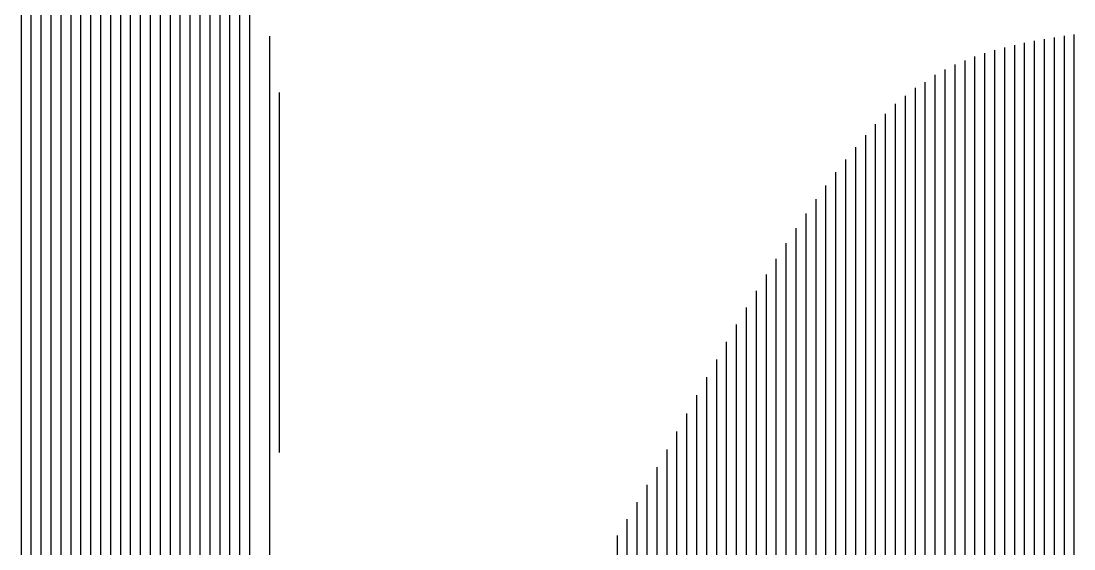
# Model space of a CAD drawing. Header units: millimetres. Extents: x -106 to 66, y -32 to 42.
# Drawn here: x -84.2 to -63, y -10.98 to -0.35 of the extents above; entities that cross this region are included whole.
import ezdxf

# ---------------------------------------------------------------- set-up
doc = ezdxf.new("R2010")
doc.units = ezdxf.units.MM
doc.layers.add('默认', color=18, linetype='Continuous', true_color=0x000000)

msp = doc.modelspace()

# ---------------------------------------------------------------- linework, layer by layer
at = {"layer": '默认'}
for points in [[(-84.2, 42.394), (-84.2, -32.2)], [(-84, 42.394), (-84, -32.2)], [(-83.8, 42.394), (-83.8, -32.2)], [(-83.6, 42.394), (-83.6, -32.2)], [(-83.4, 42.394), (-83.4, -32.2)], [(-83.2, 42.394), (-83.2, -32.2)], [(-83, 42.394), (-83, -32.2)], [(-82.8, 42.394), (-82.8, -32.2)], [(-82.6, 42.394), (-82.6, -32.2)], [(-82.4, 42.394), (-82.4, -32.2)], [(-82.2, 42.394), (-82.2, -32.2)], [(-82, 42.394), (-82, -32.2)], [(-81.8, 42.394), (-81.8, -32.2)], [(-81.6, 13.43), (-81.6, -32.2)], [(-81.4, 12.302), (-81.4, -32.2)], [(-81.2, 11.409), (-81.2, -32.2)], [(-81, 10.57), (-81, -32.2)], [(-80.8, 9.734), (-80.8, -32.2)], [(-80.6, 8.88), (-80.6, -32.2)], [(-80.4, 7.986), (-80.4, -32.2)], [(-80.2, 7.021), (-80.2, -32.2)], [(-80, 5.922), (-80, -32.2)], [(-79.8, 4.424), (-79.8, -32.2)], [(-79.6, 2.213), (-79.6, -32.2)], [(-63, -0.616), (-63, -32.2)], [(-79.2, -0.649), (-79.2, -11.112)], [(-64.2, -0.828), (-64.2, -32.2)], [(-64, -0.784), (-64, -32.2)], [(-63.8, -0.745), (-63.8, -32.2)], [(-63.6, -0.709), (-63.6, -32.2)], [(-63.4, -0.675), (-63.4, -32.2)], [(-63.2, -0.645), (-63.2, -32.2)], [(-64.8, -0.993), (-64.8, -32.2)], [(-64.6, -0.932), (-64.6, -32.2)], [(-64.4, -0.877), (-64.4, -32.2)], [(-65.4, -1.223), (-65.4, -32.2)], [(-65.2, -1.138), (-65.2, -32.2)], [(-65, -1.061), (-65, -32.2)], [(-65.8, -1.431), (-65.8, -32.2)], [(-65.6, -1.32), (-65.6, -32.2)], [(-66.2, -1.692), (-66.2, -32.2)], [(-66, -1.579), (-66, -32.2)], [(-79, -1.785), (-79, -9.04)], [(-66.4, -1.851), (-66.4, -32.2)], [(-66.6, -2.015), (-66.6, -32.2)], [(-66.8, -2.213), (-66.8, -32.2)], [(-67, -2.423), (-67, -32.2)], [(-67.2, -2.646), (-67.2, -32.2)], [(-67.4, -2.885), (-67.4, -32.2)], [(-67.6, -3.132), (-67.6, -32.2)], [(-67.8, -3.39), (-67.8, -32.2)], [(-68, -3.658), (-68, -32.2)], [(-68.2, -3.936), (-68.2, -32.2)], [(-68.4, -4.223), (-68.4, -32.2)], [(-68.6, -4.518), (-68.6, -32.2)], [(-84.2, -4.786), (-84.2, -32.2)], [(-68.8, -4.822), (-68.8, -32.2)], [(-69, -5.135), (-69, -32.2)], [(-69.2, -5.455), (-69.2, -32.2)], [(-84, -5.858), (-84, -32.2)], [(-69.4, -5.784), (-69.4, -32.2)], [(-69.6, -6.12), (-69.6, -32.2)], [(-63, -6.142), (-63, -32.2)], [(-63.2, -6.327), (-63.2, -32.2)], [(-69.8, -6.461), (-69.8, -32.2)], [(-63.4, -6.521), (-63.4, -32.2)], [(-63.6, -6.724), (-63.6, -32.2)], [(-70, -6.81), (-70, -32.2)], [(-63.8, -6.937), (-63.8, -32.2)], [(-70.2, -7.165), (-70.2, -32.2)], [(-64, -7.16), (-64, -32.2)], [(-83.8, -7.263), (-83.8, -32.2)], [(-64.2, -7.393), (-64.2, -32.2)], [(-70.4, -7.524), (-70.4, -32.2)], [(-64.4, -7.635), (-64.4, -32.2)], [(-70.6, -7.886), (-70.6, -32.2)], [(-64.6, -7.887), (-64.6, -32.2)], [(-70.8, -8.25), (-70.8, -32.2)], [(-64.8, -8.147), (-64.8, -32.2)], [(-65, -8.415), (-65, -32.2)], [(-71, -8.614), (-71, -32.2)], [(-65.2, -8.689), (-65.2, -32.2)], [(-71.2, -8.978), (-71.2, -32.2)], [(-65.4, -8.969), (-65.4, -32.2)], [(-83.6, -9.316), (-83.6, -32.2)], [(-65.6, -9.253), (-65.6, -32.2)], [(-71.4, -9.338), (-71.4, -32.2)], [(-71.6, -9.694), (-71.6, -32.2)], [(-65.8, -9.541), (-65.8, -32.2)], [(-66, -9.831), (-66, -32.2)], [(-71.8, -10.043), (-71.8, -32.2)], [(-66.2, -10.124), (-66.2, -32.2)], [(-72, -10.382), (-72, -32.2)], [(-66.4, -10.417), (-66.4, -32.2)], [(-72.2, -10.71), (-72.2, -32.2)], [(-66.6, -10.71), (-66.6, -32.2)]]:
    msp.add_lwpolyline(points, dxfattribs=at)
at = {"layer": '默认', "extrusion": (1, 0, 0)}
for points in [[(0.696, 37.502), (-32.2, 37.5)], [(-3.932, 37.492), (-6.803, 37.5)]]:
    msp.add_lwpolyline(points, dxfattribs=at)

doc.saveas('drawing.dxf')
